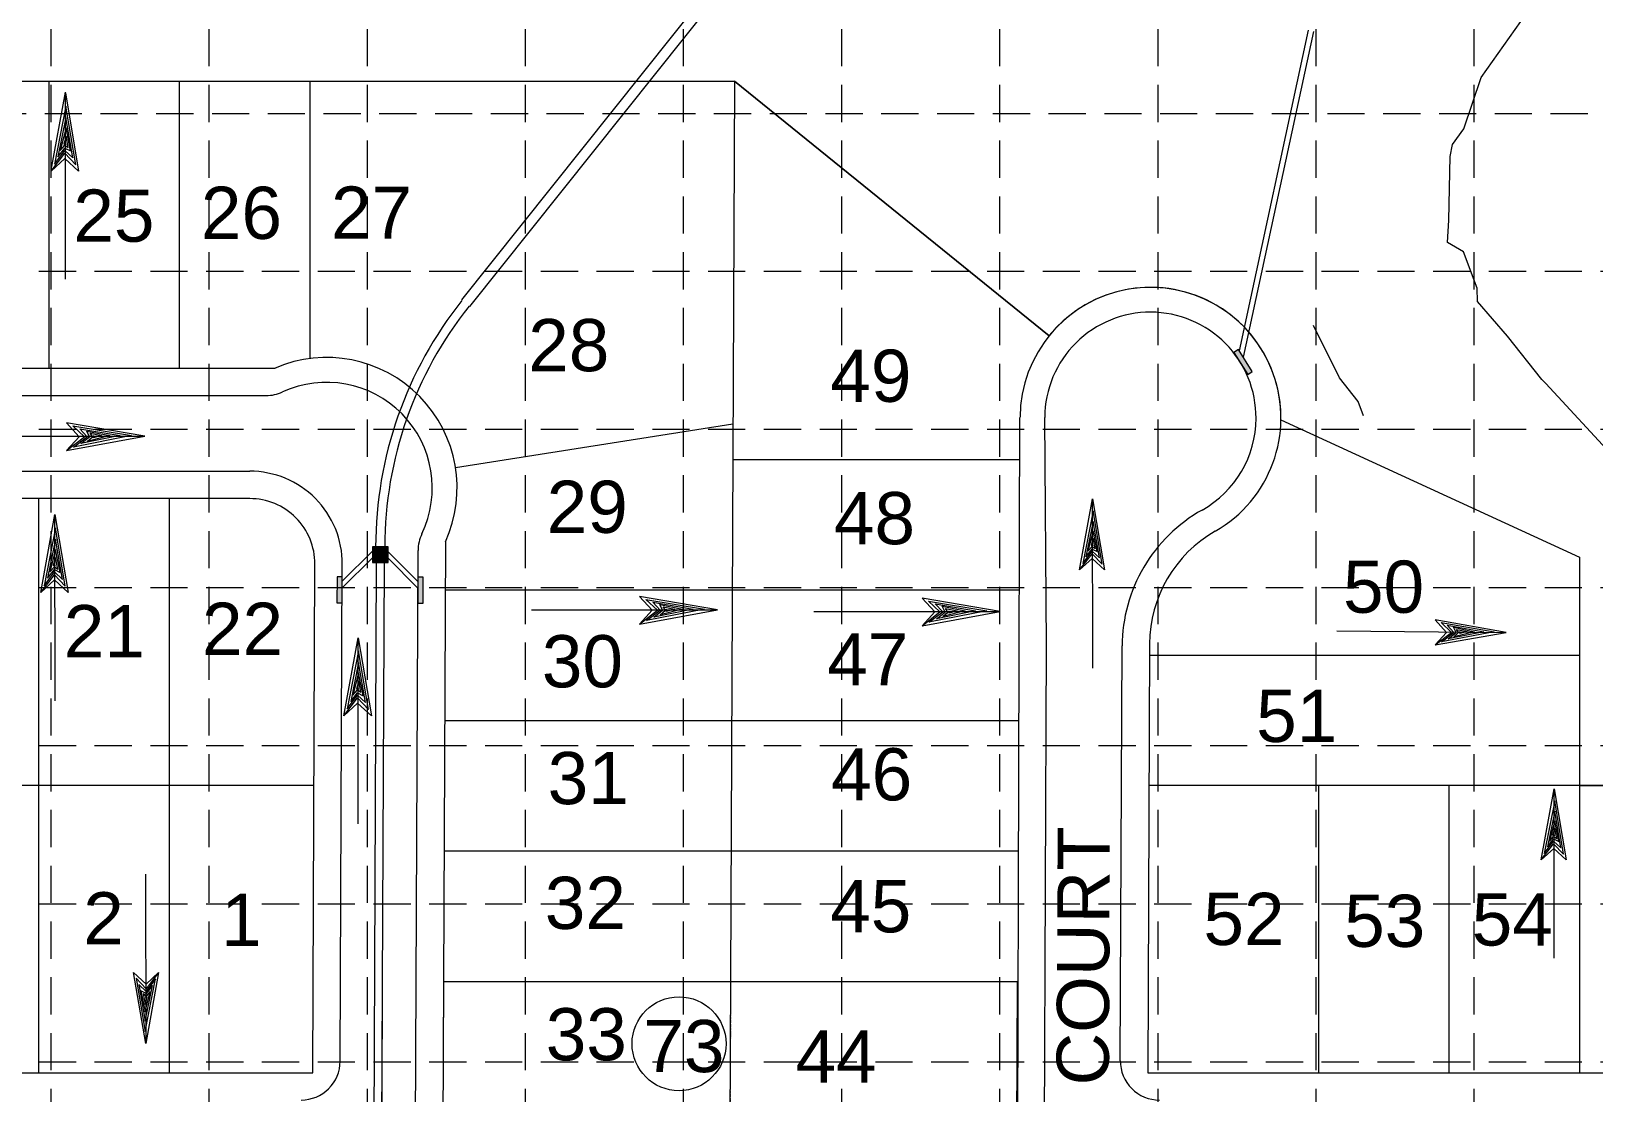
# Model space of a CAD drawing. Extents: x 33353 to 37237, y 80141 to 82571.
# Drawn here: x 35166 to 35765, y 81950 to 82357 of the extents above; entities that cross this region are included whole.
import ezdxf
from ezdxf.enums import TextEntityAlignment as Align

# ---------------------------------------------------------------- set-up
doc = ezdxf.new("R2010")
doc.units = 0
doc.header["$MEASUREMENT"] = 0
doc.linetypes.add('DOT', pattern=[0.25, 0, -0.25])
doc.linetypes.add('HIDDEN', pattern=[0.375, 0.25, -0.125])
doc.layers.get('0').update_dxf_attribs({"lineweight": 0})
for name, color, linetype, lineweight in [('3', 7, 'Continuous', 0), ('LAYO-10', 7, 'Continuous', 0), ('LAYO-13', 7, 'Continuous', 0), ('LAYO-14', 7, 'Continuous', 0), ('LAYO-31', 7, 'Continuous', 0), ('LAYO-32', 7, 'Continuous', 0), ('LAYO-33', 7, 'Continuous', 0), ('LAYO-38', 7, 'Continuous', 0), ('LAYO-39', 7, 'Continuous', 0), ('LAYOSHD-27', 7, 'Continuous', 0), ('STRM-33', 7, 'Continuous', 0), ('STRM-34', 7, 'Continuous', 0), ('STRM-43', 7, 'Continuous', 0), ('TOPOSHD-43', 7, 'Continuous', 0), ('TOPOSHD-6', 7, 'Continuous', 0)]:
    doc.layers.add(name, color=color, linetype=linetype, lineweight=lineweight)
doc.layers.add('GRID', color=254, linetype='HIDDEN')
doc.styles.get("Standard").update_dxf_attribs({"font": 'ARIAL.TTF'})

# ---------------------------------------------------------------- blocks, each defined once
blk = doc.blocks.new('A$C7C0B3C60')
at = {"layer": '3', "color": 7, "linetype": 'Continuous', "lineweight": 0}
for p, q in [((0, 37.69), (4.97, 64.89)), ((5.18, 60.29), (1.2, 40.09)), ((5.04, 0), (4.97, 64.89)), ((4.97, 64.89), (9.6, 37.7)), ((8.6, 39.9), (5.18, 60.29)), ((5.18, 56.29), (2.4, 42.69)), ((7.6, 42.3), (5.18, 56.29)), ((5.19, 52.69), (3.19, 44.89)), ((5.19, 49.89), (4.39, 47.09)), ((6.79, 44.7), (5.19, 52.69)), ((5.99, 45.89), (5.19, 49.89)), ((0, 37.69), (4.79, 43.89)), ((4.8, 42.09), (0, 37.69)), ((1.2, 40.09), (4.79, 44.89)), ((2.4, 42.69), (4.79, 45.69)), ((3.19, 44.89), (4.79, 46.69)), ((4.39, 47.09), (5.19, 47.09)), ((4.79, 46.69), (5.99, 45.89)), ((4.79, 45.69), (6.79, 44.7)), ((4.79, 44.89), (7.6, 42.3)), ((4.79, 43.89), (8.6, 39.9)), ((9.6, 37.7), (4.8, 42.09))]:
    blk.add_line(p, q, dxfattribs=at)

msp = doc.modelspace()

# ---------------------------------------------------------------- hatches: boundary and pattern name
at = {"layer": 'STRM-43', "linetype": 'Continuous', "lineweight": 0}
for points in [[(35634.11, 82226.86), (35628.75, 82235.3), (35627.06, 82234.23), (35632.43, 82225.79)], [(35283.32, 82148.25), (35283.28, 82138.25), (35285.28, 82138.24), (35285.32, 82148.24)], [(35314.32, 82148.11), (35314.28, 82138.11), (35316.28, 82138.1), (35316.32, 82148.1)]]:
    msp.add_hatch(color=7, dxfattribs=at).paths.add_polyline_path(points, flags=16)

# ---------------------------------------------------------------- linework, layer by layer
at = {"layer": '3', "color": 7, "linetype": 'Continuous', "lineweight": 0}
for p, q in [((35173.73, 82304), (35179.2, 82333.93)), ((35179.28, 82262.24), (35179.21, 82333.63)), ((35179.21, 82333.63), (35184.3, 82303.71)), ((35179.44, 82328.57), (35175.06, 82306.34)), ((35183.2, 82306.13), (35179.44, 82328.57)), ((35179.44, 82324.17), (35176.38, 82309.21)), ((35182.1, 82308.77), (35179.44, 82324.17)), ((35179.45, 82320.21), (35177.26, 82311.63)), ((35179.45, 82317.13), (35178.57, 82314.05)), ((35181.22, 82311.41), (35179.45, 82320.21)), ((35180.33, 82312.73), (35179.45, 82317.13)), ((35173.74, 82303.7), (35179.02, 82310.53)), ((35175.06, 82306.34), (35179.02, 82311.63)), ((35176.38, 82309.21), (35179.01, 82312.51)), ((35177.26, 82311.63), (35179.01, 82313.61)), ((35178.57, 82314.05), (35179.45, 82314.05)), ((35179.01, 82313.61), (35180.33, 82312.73)), ((35179.01, 82312.51), (35181.22, 82311.41)), ((35179.02, 82311.63), (35182.1, 82308.77)), ((35179.02, 82310.53), (35183.2, 82306.13)), ((35179.02, 82308.55), (35173.74, 82303.7)), ((35184.3, 82303.71), (35179.02, 82308.55)), ((35138.22, 82202.1), (35209.61, 82202.08)), ((35179.68, 82196.59), (35209.61, 82202.08)), ((35179.68, 82196.59), (35186.51, 82201.87)), ((35184.53, 82201.87), (35179.68, 82196.59)), ((35179.69, 82207.15), (35184.53, 82201.87)), ((35209.61, 82202.08), (35179.69, 82207.15)), ((35182.11, 82206.05), (35204.55, 82202.3)), ((35186.51, 82201.87), (35182.11, 82206.05)), ((35204.55, 82202.3), (35182.32, 82197.91)), ((35182.32, 82197.91), (35187.61, 82201.87)), ((35184.75, 82204.95), (35200.15, 82202.3)), ((35187.61, 82201.87), (35184.75, 82204.95)), ((35200.15, 82202.3), (35185.18, 82199.23)), ((35187.39, 82204.07), (35196.19, 82202.31)), ((35188.49, 82201.87), (35187.39, 82204.07)), ((35196.19, 82202.31), (35187.61, 82200.11)), ((35188.71, 82203.19), (35193.11, 82202.31)), ((35189.59, 82201.87), (35188.71, 82203.19)), ((35190.03, 82201.43), (35190.03, 82202.31)), ((35193.11, 82202.31), (35190.03, 82201.43)), ((35185.18, 82199.23), (35188.49, 82201.87)), ((35187.61, 82200.11), (35189.59, 82201.87)), ((35169.74, 82142.15), (35175.21, 82172.07)), ((35175.28, 82100.69), (35175.21, 82172.07)), ((35175.21, 82172.07), (35180.3, 82142.16)), ((35175.43, 82167.01), (35171.05, 82144.79)), ((35179.19, 82144.58), (35175.43, 82167.01)), ((35175.44, 82162.61), (35172.37, 82147.65)), ((35178.09, 82147.21), (35175.44, 82162.61)), ((35175.44, 82158.65), (35173.25, 82150.07)), ((35175.44, 82155.57), (35174.57, 82152.49)), ((35177.21, 82149.85), (35175.44, 82158.65)), ((35176.33, 82151.17), (35175.44, 82155.57)), ((35169.74, 82142.15), (35175.01, 82148.97)), ((35171.05, 82144.79), (35175.01, 82150.07)), ((35172.37, 82147.65), (35175.01, 82150.95)), ((35173.25, 82150.07), (35175.01, 82152.05)), ((35174.57, 82152.49), (35175.45, 82152.49)), ((35175.01, 82152.05), (35176.33, 82151.17)), ((35175.01, 82150.95), (35177.21, 82149.85)), ((35175.01, 82150.07), (35178.09, 82147.21)), ((35175.01, 82148.97), (35179.19, 82144.58)), ((35175.01, 82146.99), (35169.74, 82142.15)), ((35180.3, 82142.16), (35175.01, 82146.99)), ((35399.29, 82140.66), (35404.12, 82135.38)), ((35429.2, 82135.59), (35399.29, 82140.66)), ((35401.71, 82139.56), (35424.15, 82135.81)), ((35406.1, 82135.38), (35401.71, 82139.56)), ((35404.35, 82138.46), (35419.75, 82135.81)), ((35407.2, 82135.38), (35404.35, 82138.46)), ((35406.99, 82137.58), (35415.78, 82135.81)), ((35408.08, 82135.38), (35406.99, 82137.58)), ((35408.31, 82136.7), (35412.7, 82135.82)), ((35409.18, 82135.38), (35408.31, 82136.7)), ((35507.54, 82140.01), (35512.38, 82134.73)), ((35537.46, 82134.94), (35507.54, 82140.01)), ((35509.96, 82138.91), (35532.4, 82135.16)), ((35514.36, 82134.73), (35509.96, 82138.91)), ((35512.6, 82137.81), (35528, 82135.16)), ((35515.46, 82134.73), (35512.6, 82137.81)), ((35515.24, 82136.93), (35524.04, 82135.16)), ((35516.34, 82134.72), (35515.24, 82136.93)), ((35516.56, 82136.05), (35520.96, 82135.16)), ((35517.44, 82134.72), (35516.56, 82136.05)), ((35357.82, 82135.61), (35429.2, 82135.59)), ((35399.28, 82130.1), (35429.2, 82135.59)), ((35399.28, 82130.1), (35406.1, 82135.38)), ((35404.12, 82135.38), (35399.28, 82130.1)), ((35424.15, 82135.81), (35401.92, 82131.42)), ((35401.92, 82131.42), (35407.2, 82135.38)), ((35419.75, 82135.81), (35404.78, 82132.74)), ((35404.78, 82132.74), (35408.08, 82135.38)), ((35415.78, 82135.81), (35407.2, 82133.62)), ((35407.2, 82133.62), (35409.18, 82135.38)), ((35409.62, 82134.94), (35409.63, 82135.82)), ((35412.7, 82135.82), (35409.62, 82134.94)), ((35466.07, 82134.96), (35537.46, 82134.94)), ((35507.54, 82129.45), (35537.46, 82134.94)), ((35507.54, 82129.45), (35514.36, 82134.73)), ((35512.38, 82134.73), (35507.54, 82129.45)), ((35532.4, 82135.16), (35510.18, 82130.77)), ((35510.18, 82130.77), (35515.46, 82134.73)), ((35528, 82135.16), (35513.04, 82132.09)), ((35513.04, 82132.09), (35516.34, 82134.72)), ((35524.04, 82135.16), (35515.46, 82132.97)), ((35515.46, 82132.97), (35517.44, 82134.72)), ((35517.88, 82134.28), (35517.88, 82135.16)), ((35520.96, 82135.16), (35517.88, 82134.28)), ((35704.24, 82131.73), (35708.59, 82126.88)), ((35731.39, 82126.85), (35704.24, 82131.73)), ((35706.43, 82130.7), (35726.8, 82127.1)), ((35710.39, 82126.86), (35706.43, 82130.7)), ((35285.91, 82094.95), (35291.38, 82124.87)), ((35291.45, 82053.49), (35291.38, 82124.87)), ((35291.38, 82124.87), (35296.47, 82094.96)), ((35666.5, 82127.51), (35731.39, 82126.85)), ((35708.59, 82126.88), (35704.15, 82122.13)), ((35704.15, 82122.13), (35710.39, 82126.86)), ((35704.15, 82122.13), (35731.39, 82126.85)), ((35726.8, 82127.1), (35706.56, 82123.3)), ((35706.56, 82123.3), (35711.39, 82126.85)), ((35708.82, 82129.68), (35722.8, 82127.14)), ((35711.39, 82126.85), (35708.82, 82129.68)), ((35722.8, 82127.14), (35709.17, 82124.48)), ((35709.17, 82124.48), (35712.19, 82126.85)), ((35711.21, 82128.86), (35719.2, 82127.18)), ((35712.19, 82126.85), (35711.21, 82128.86)), ((35719.2, 82127.18), (35711.38, 82125.25)), ((35711.38, 82125.25), (35713.19, 82126.84)), ((35712.41, 82128.04), (35716.4, 82127.2)), ((35713.19, 82126.84), (35712.41, 82128.04)), ((35713.59, 82126.43), (35713.6, 82127.23)), ((35716.4, 82127.2), (35713.59, 82126.43)), ((35291.61, 82119.81), (35287.23, 82097.59)), ((35295.37, 82097.38), (35291.61, 82119.81)), ((35291.61, 82115.41), (35288.55, 82100.45)), ((35294.27, 82100.01), (35291.61, 82115.41)), ((35291.61, 82111.45), (35289.42, 82102.87)), ((35291.62, 82108.37), (35290.74, 82105.29)), ((35293.38, 82102.65), (35291.61, 82111.45)), ((35292.5, 82103.97), (35291.62, 82108.37)), ((35285.91, 82094.95), (35291.18, 82101.77)), ((35287.23, 82097.59), (35291.18, 82102.87)), ((35288.55, 82100.45), (35291.18, 82103.75)), ((35289.42, 82102.87), (35291.18, 82104.85)), ((35290.74, 82105.29), (35291.62, 82105.29)), ((35291.18, 82104.85), (35292.5, 82103.97)), ((35291.18, 82103.75), (35293.38, 82102.65)), ((35291.18, 82102.87), (35294.27, 82100.01)), ((35291.18, 82101.77), (35295.37, 82097.38)), ((35291.19, 82099.79), (35285.91, 82094.95)), ((35296.47, 82094.96), (35291.19, 82099.79)), ((35744.81, 82039.73), (35749.78, 82066.94)), ((35749.85, 82002.04), (35749.78, 82066.94)), ((35749.78, 82066.94), (35754.41, 82039.74)), ((35749.99, 82062.34), (35746.01, 82042.13)), ((35749.99, 82058.34), (35747.21, 82044.73)), ((35753.41, 82041.94), (35749.99, 82062.34)), ((35752.41, 82044.34), (35749.99, 82058.34)), ((35750, 82054.74), (35748, 82046.93)), ((35751.6, 82046.74), (35750, 82054.74)), ((35746.01, 82042.13), (35749.6, 82046.94)), ((35747.21, 82044.73), (35749.6, 82047.74)), ((35748, 82046.93), (35749.6, 82048.74)), ((35750, 82051.94), (35749.2, 82049.14)), ((35749.2, 82049.14), (35750, 82049.14)), ((35749.6, 82048.74), (35750.8, 82047.94)), ((35749.6, 82047.74), (35751.6, 82046.74)), ((35749.6, 82046.94), (35752.41, 82044.34)), ((35750.8, 82047.94), (35750, 82051.94)), ((35744.81, 82039.73), (35749.6, 82045.94)), ((35749.61, 82044.14), (35744.81, 82039.73)), ((35749.6, 82045.94), (35753.41, 82041.94)), ((35754.41, 82039.74), (35749.61, 82044.14)), ((35209.92, 82034.23), (35209.98, 81969.34)), ((35205.36, 81996.54), (35210.16, 81992.14)), ((35209.98, 81969.34), (35205.36, 81996.54)), ((35206.36, 81994.34), (35209.78, 81973.94)), ((35210.16, 81990.34), (35206.36, 81994.34)), ((35209.78, 81973.94), (35213.76, 81994.14)), ((35214.96, 81996.54), (35209.98, 81969.34)), ((35214.96, 81996.54), (35210.16, 81990.34)), ((35210.16, 81992.14), (35214.96, 81996.54)), ((35213.76, 81994.14), (35210.16, 81989.34)), ((35207.36, 81991.94), (35209.77, 81977.94)), ((35210.16, 81989.34), (35207.36, 81991.94)), ((35208.16, 81989.54), (35209.77, 81981.54)), ((35210.16, 81988.54), (35208.16, 81989.54)), ((35208.96, 81988.34), (35209.77, 81984.34)), ((35210.16, 81987.54), (35208.96, 81988.34)), ((35210.56, 81987.14), (35209.76, 81987.14)), ((35209.77, 81977.94), (35212.56, 81991.54)), ((35209.77, 81981.54), (35211.76, 81989.34)), ((35209.77, 81984.34), (35210.56, 81987.14)), ((35212.56, 81991.54), (35210.16, 81988.54)), ((35211.76, 81989.34), (35210.16, 81987.54))]:
    msp.add_line(p, q, dxfattribs=at)
at = {"layer": 'GRID', "linetype": 'HIDDEN', "lineweight": 15, "ltscale": 57}
for p, q in [((35173.65, 82507.72), (35173.65, 80386.52)), ((35234.25, 82507.72), (35234.25, 80386.52)), ((35294.84, 82507.72), (35294.84, 80386.52)), ((35355.44, 82507.72), (35355.44, 80386.52)), ((35416.04, 82507.72), (35416.04, 80386.52)), ((35476.64, 82507.72), (35476.64, 80386.52)), ((35537.24, 82507.72), (35537.24, 80386.52)), ((35597.84, 82507.72), (35597.84, 80386.52)), ((35658.43, 82507.72), (35658.43, 80386.52)), ((35719.03, 82507.72), (35719.03, 80386.52)), ((33418.53, 82325.73), (37175.62, 82325.73)), ((33416.3, 82265.33), (37173.39, 82265.33)), ((33416.3, 82204.73), (37173.39, 82204.73)), ((33416.3, 82144.13), (37173.39, 82144.13)), ((33416.3, 82083.53), (37173.39, 82083.53)), ((33416.3, 82022.94), (37173.39, 82022.94)), ((33416.3, 81962.34), (37173.39, 81962.34))]:
    msp.add_line(p, q, dxfattribs=at)
at = {"layer": 'LAYO-14', "color": 7, "linetype": 'Continuous', "lineweight": 0}
msp.add_circle((35414.4, 81969.26), 18, dxfattribs=at)
at = {"layer": 'LAYO-31', "color": 7, "linetype": 'Continuous', "lineweight": 0}
for p, q in [((34823.98, 82338.18), (35435.64, 82338.18)), ((35435.64, 82338.18), (35556.22, 82240.57)), ((35645.08, 82208.4), (35759.48, 82155.78)), ((35759.48, 82155.78), (35759.48, 82068.18)), ((35759.48, 82068.18), (36164.48, 82068.18))]:
    msp.add_line(p, q, dxfattribs=at)
msp.add_arc((35595.09, 82209.12), 50, 359.17991, 141.01094, dxfattribs=at)
at = {"layer": 'LAYO-32', "color": 7, "linetype": 'Continuous', "lineweight": 0}
for p, q in [((34771.2, 82228.18), (35259.59, 82228.18)), ((35249.84, 82178.18), (34742.2, 82178.18)), ((35274, 81958.18), (35274.84, 82153.07)), ((35594.71, 82122.51), (35594, 81958.18)), ((34770.29, 81958.18), (35274, 81958.18)), ((35594, 81958.18), (36353.79, 81958.18))]:
    msp.add_line(p, q, dxfattribs=at)
at = {"layer": 'LAYO-32', "linetype": 'Continuous', "lineweight": 0}
for p, q in [((35543.47, 81688.34), (35545, 82209.25)), ((35323.01, 81687.71), (35324.97, 82161.71))]:
    msp.add_line(p, q, dxfattribs=at)
at = {"layer": 'LAYO-32', "color": 7, "linetype": 'Continuous', "lineweight": 0}
for centre, radius, start, end in [((35595.09, 82209.12), 50, 299.75195, 179.75191), ((35279.34, 82182.25), 50, 335.59777, 113.27581), ((35249.84, 82153.18), 25, 359.75179, 90), ((35644.71, 82122.3), 50, 119.75195, 179.75191)]:
    msp.add_arc(centre, radius, start, end, dxfattribs=at)
at = {"layer": 'LAYO-33', "color": 7, "linetype": 'Continuous', "lineweight": 0}
for p, q in [((34823.98, 82338.18), (35435.64, 82338.18)), ((35172.98, 82228.18), (35172.98, 82338.18)), ((35222.98, 82228.18), (35222.98, 82338.18)), ((35272.98, 82231.84), (35272.98, 82338.18)), ((35435.64, 82338.18), (35433.72, 81893.18)), ((35556.22, 82240.57), (35435.64, 82338.18)), ((35645.08, 82208.4), (35759.48, 82155.78)), ((35328.73, 82190.06), (35435.07, 82206.87)), ((35435.02, 82193.18), (35545.02, 82193.18)), ((35169, 82068.18), (35169, 82178.18)), ((35219, 82178.18), (35219, 82068.18)), ((35759.48, 82155.78), (35759.48, 82068.18)), ((35324.8, 82143.18), (35434.8, 82143.18)), ((35434.8, 82143.18), (35544.8, 82143.18)), ((35594.69, 82118.18), (35759.48, 82118.18)), ((35324.58, 82093.18), (35434.58, 82093.18)), ((35434.58, 82093.18), (35544.58, 82093.18)), ((35274.47, 82068.18), (34774.4, 82068.18)), ((35169, 81958.18), (35169, 82068.18)), ((35219, 82068.18), (35219, 81958.18)), ((36164.48, 82068.18), (35594.48, 82068.18)), ((35659.48, 82068.18), (35659.48, 81958.18)), ((35709.48, 82068.18), (35709.48, 81958.18)), ((35759.48, 82068.18), (35759.48, 81958.18)), ((35324.37, 82043.18), (35434.37, 82043.18)), ((35434.37, 82043.18), (35544.37, 82043.18)), ((35324.15, 81993.18), (35434.15, 81993.18)), ((35434.15, 81993.18), (35544.15, 81993.18))]:
    msp.add_line(p, q, dxfattribs=at)
at = {"layer": 'LAYO-38', "color": 7, "linetype": 'Continuous', "lineweight": 0}
for p, q in [((35324.15, 81993.18), (35322.83, 81688.18)), ((35543.72, 81893.18), (35544.15, 81993.18))]:
    msp.add_line(p, q, dxfattribs=at)
at = {"layer": 'LAYO-39', "color": 7, "linetype": 'DOT', "lineweight": 0}
for p, q in [((35324.15, 81993.18), (35434.15, 81993.18)), ((35434.15, 81993.18), (35433.72, 81893.18)), ((35434.15, 81993.18), (35544.15, 81993.18))]:
    msp.add_line(p, q, dxfattribs=at)
at = {"layer": 'LAYOSHD-27', "color": 7, "linetype": 'Continuous', "lineweight": 0}
for p, q in [((34774.36, 82217.68), (35256.18, 82217.68)), ((35555.21, 82121.85), (35554.55, 82209.29)), ((34742.2, 82188.68), (35249.85, 82188.68)), ((35312.35, 81692.75), (35314.37, 82158.27)), ((35284.52, 81962.62), (35285.34, 82153.03)), ((35554.22, 81893.18), (35555.21, 82121.85)), ((35583.52, 81962.75), (35584.21, 82121.72))]:
    msp.add_line(p, q, dxfattribs=at)
for centre, radius, start, end in [((35595.05, 82209.12), 40.5, 89.7519, 134.75197), ((35595.05, 82209.12), 40.5, 44.75172, 89.7519), ((35595.05, 82209.12), 40.5, 134.75197, 179.75189), ((35595.05, 82209.12), 40.5, 359.75168, 44.75172), ((35279.34, 82182.25), 40.5, 334.33155, 114.67452), ((35256.18, 82232.68), 15, 270, 294.67452), ((35595.05, 82209.12), 40.5, 299.2878, 359.75168), ((35249.85, 82153.18), 35.5, 359.75185, 90), ((35644.21, 82121.46), 60, 119.28777, 149.51979), ((35329.37, 82158.21), 15, 154.33155, 179.75185), ((35644.21, 82121.46), 60, 149.51979, 179.75185), ((35269.52, 81962.68), 15, 270, 359.75185), ((35598.52, 81962.68), 15, 179.75185, 270)]:
    msp.add_arc(centre, radius, start, end, dxfattribs=at)
at = {"layer": 'STRM-33', "color": 7, "linetype": 'Continuous', "lineweight": 0}
for p, q in [((35444.37, 82396.47), (35331.02, 82254.29)), ((35447.5, 82393.98), (35334.15, 82251.8)), ((35655.55, 82357.66), (35629.06, 82234.81)), ((35657.5, 82357.23), (35630.59, 82232.41)), ((35296.88, 82155.51), (35285.31, 82144)), ((35296.88, 82157.98), (35285.32, 82146.48)), ((35302.84, 82157.96), (35314.32, 82146.35)), ((35302.84, 82155.47), (35314.31, 82143.87)), ((35298.35, 82153.73), (35297.4, 81935.98)), ((35301.35, 82153.73), (35300.4, 81935.98))]:
    msp.add_line(p, q, dxfattribs=at)
for radius, end in [(151.75, 179.94075), (148.25, 179.93935)]:
    msp.add_arc((35449.87, 82159.54), radius, 141.43721, end, dxfattribs=at)
at = {"layer": 'STRM-34', "color": 7, "linetype": 'HIDDEN', "lineweight": 0}
msp.add_line((35300.64, 81990.2), (35300.4, 81935.98), dxfattribs=at)
at = {"layer": 'STRM-43', "color": 7, "linetype": 'Continuous', "lineweight": 0}
for p, q in [((35628.75, 82235.3), (35627.06, 82234.23)), ((35627.06, 82234.23), (35632.43, 82225.79)), ((35634.11, 82226.86), (35628.75, 82235.3)), ((35632.43, 82225.79), (35634.11, 82226.86)), ((35296.86, 82159.71), (35302.86, 82153.71)), ((35302.86, 82159.71), (35296.86, 82159.71)), ((35296.86, 82159.71), (35296.86, 82153.71)), ((35302.86, 82153.71), (35302.86, 82159.71)), ((35283.32, 82148.25), (35283.28, 82138.25)), ((35285.32, 82148.24), (35283.32, 82148.25)), ((35285.28, 82138.24), (35285.32, 82148.24)), ((35296.86, 82153.71), (35302.86, 82153.71)), ((35314.32, 82148.11), (35314.28, 82138.11)), ((35316.32, 82148.1), (35314.32, 82148.11)), ((35316.28, 82138.1), (35316.32, 82148.1)), ((35283.28, 82138.25), (35285.28, 82138.24)), ((35314.28, 82138.11), (35316.28, 82138.1))]:
    msp.add_line(p, q, dxfattribs=at)
at = {"layer": 'TOPOSHD-43', "color": 1, "linetype": 'Continuous', "lineweight": 0}
msp.add_point((35299.86, 82156.71), dxfattribs=at)
at = {"layer": 'TOPOSHD-43', "color": 7, "linetype": 'Continuous', "lineweight": 0}
msp.add_solid([(35296.88, 82153.73), (35302.84, 82153.73), (35296.88, 82159.69), (35302.84, 82159.69)], dxfattribs=at)
at = {"layer": 'TOPOSHD-6', "color": 43, "linetype": 'Continuous', "lineweight": 0}
for p, q in [((35721.81, 82339.53), (35744.94, 82372.21)), ((35715.12, 82319.91), (35721.81, 82339.53)), ((35710.85, 82313.86), (35715.12, 82319.91)), ((35709.99, 82309.33), (35710.85, 82313.86)), ((35709.36, 82284.84), (35709.99, 82309.33)), ((35708.91, 82276.36), (35709.36, 82284.84)), ((35715.01, 82272.78), (35708.91, 82276.36)), ((35720.23, 82258.85), (35715.01, 82272.78)), ((35720.42, 82253.69), (35720.23, 82258.85)), ((35731.97, 82240.48), (35720.42, 82253.69)), ((35667.55, 82224.44), (35657.54, 82244.49)), ((35745.12, 82223.83), (35731.97, 82240.48)), ((35674.62, 82215.45), (35667.55, 82224.44)), ((35745.21, 82223.7), (35745.12, 82223.83)), ((35746.59, 82222.23), (35745.21, 82223.7)), ((35773.07, 82193.7), (35746.59, 82222.23)), ((35676.78, 82209.92), (35674.62, 82215.45))]:
    msp.add_line(p, q, dxfattribs=at)

# ---------------------------------------------------------------- block references
at = {"linetype": 'Continuous', "lineweight": 0}
msp.add_blockref('A$C7C0B3C60', (35567.91, 82113.16), dxfattribs=at)

# ---------------------------------------------------------------- texts
at = {"layer": 'LAYO-10', "color": 7, "linetype": 'Continuous', "lineweight": 0}
msp.add_text('ARTESIA COURT', height=20, rotation=89.74649, dxfattribs=at).set_placement((35569, 81939.29), align=Align.MIDDLE)
at = {"layer": 'LAYO-13', "color": 7, "linetype": 'Continuous', "lineweight": 0, "ltscale": 50000}
for s, p in [('26', (35246.69, 82287.7)), ('27', (35296.54, 82287.92)), ('25', (35197.8, 82286.62)), ('28', (35372.15, 82237)), ('49', (35487.93, 82225.26)), ('29', (35379.22, 82175.05)), ('48', (35489.31, 82170.7)), ('50', (35684.41, 82144.43)), ('21', (35194.15, 82127.53)), ('22', (35247.11, 82128.43)), ('30', (35377.36, 82115.85)), ('47', (35486.72, 82116.58)), ('51', (35651.12, 82094.76)), ('46', (35488.22, 82072.53)), ('31', (35379.59, 82071.09)), ('32', (35378.5, 82023.27)), ('45', (35487.86, 82021.82)), ('2', (35193.82, 82017.48)), ('1', (35246.69, 82016.75)), ('52', (35630.9, 82017.11)), ('53', (35684.85, 82016.39)), ('54', (35733.74, 82016.75)), ('33', (35378.86, 81972.92))]:
    msp.add_text(s, height=20, dxfattribs=at).set_placement(p, align=Align.MIDDLE)
at = {"layer": 'LAYO-14', "color": 7, "linetype": 'Continuous', "lineweight": 0}
for s, p in [('73', (35416.26, 81978.39)), ('44', (35474.57, 81974.37))]:
    msp.add_text(s, height=20, dxfattribs=at).set_placement(p, align=Align.TOP_CENTER)

doc.saveas('drawing.dxf')
